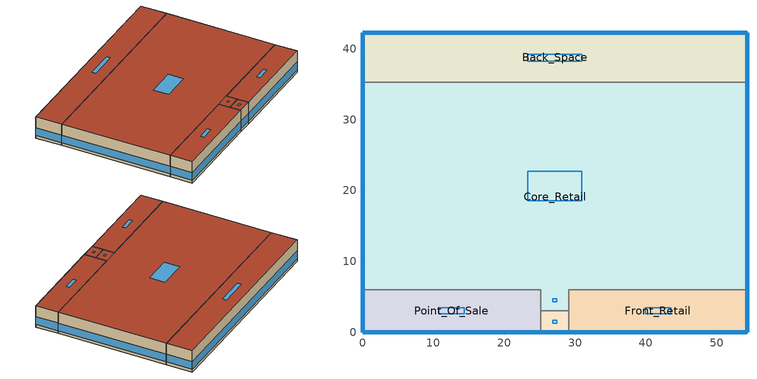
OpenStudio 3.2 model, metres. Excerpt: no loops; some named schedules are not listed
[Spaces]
Core_Retail
 floor ground: 54.27,35.27 54.27,6 29.14,6 29.14,3 25.14,3 25.14,6 0,6 0,35.27 z0
 wall outside: 54.27,6 54.27,35.27 / 0,35.27 0,6 z0:6.1
 wall to Back_Space: 54.27,35.27 0,35.27 z0:6.1
 wall to Front_Entry: 25.14,3 29.14,3 z0:6.1
 wall to Point_Of_Sale: 0,6 25.14,6 25.14,3 z0:6.1
 wall to Front_Retail: 29.14,3 29.14,6 54.27,6 z0:6.1
 window (BTAP-Ext-FixedWindow:U=0.173 SHGC=0.600): 54.27,6.03 54.27,35.24 / 0,35.24 0,6.03 z0.76:2.97
 roof outside: 29.14,3 29.14,6 25.14,6 25.14,3 z6.1; 54.27,6 54.27,35.27 0,35.27 0,6 z6.1
 skylight (BTAP-Ext-Skylights:U=0.241 SHGC=0.600): 27.42,4.29 27.42,4.71 26.85,4.71 26.85,4.29 z6.1; 30.97,18.57 30.97,22.7 23.3,22.7 23.3,18.57 z6.1
Back_Space
 floor ground: 54.27,42.27 54.27,35.27 0,35.27 0,42.27 z0
 wall outside: 54.27,35.27 54.27,42.27 0,42.27 0,35.27 z0:6.1
 window (BTAP-Ext-FixedWindow:U=0.173 SHGC=0.600): 54.27,35.3 54.27,42.24 / 0,42.24 0,35.3 z0.76:2.98; 54.24,42.27 0.03,42.27 z0.76:2.97
 roof outside: 54.27,35.27 54.27,42.27 0,42.27 0,35.27 z6.1
 skylight (BTAP-Ext-Skylights:U=0.241 SHGC=0.600): 30.97,38.28 30.97,39.26 23.3,39.26 23.3,38.28 z6.1
Front_Retail
 floor ground: 54.27,6 54.27,0 29.14,0 29.14,6 z0
 wall outside: 29.14,0 54.27,0 54.27,6 z0:6.1
 wall to Front_Entry: 29.14,3 29.14,0 z0:6.1
 window (BTAP-Ext-FixedWindow:U=0.173 SHGC=0.600): 54.27,0.03 54.27,5.97 z0.76:2.99; 29.16,0 54.24,0 z0.76:2.97
 roof outside: 54.27,0 54.27,6 29.14,6 29.14,0 z6.1
 skylight (BTAP-Ext-Skylights:U=0.241 SHGC=0.600): 43.48,2.58 43.48,3.42 39.93,3.42 39.93,2.58 z6.1
Point_Of_Sale
 floor ground: 25.14,6 25.14,0 0,0 0,6 z0
 wall outside: 0,6 0,0 25.14,0 z0:6.1
 wall to Front_Entry: 25.14,0 25.14,3 z0:6.1
 window (BTAP-Ext-FixedWindow:U=0.173 SHGC=0.600): 0.03,0 25.11,0 z0.76:2.97; 0,5.97 0,0.03 z0.76:2.99
 roof outside: 25.14,0 25.14,6 0,6 0,0 z6.1
 skylight (BTAP-Ext-Skylights:U=0.241 SHGC=0.600): 14.34,2.58 14.34,3.42 10.79,3.42 10.79,2.58 z6.1
Front_Entry
 floor ground: 29.14,3 29.14,0 25.14,0 25.14,3 z0
 wall outside: 25.14,0 29.14,0 z0:6.1
 window (BTAP-Ext-FixedWindow:U=0.173 SHGC=0.600): 25.16,0 29.11,0 z0.76:3
 roof outside: 29.14,0 29.14,3 25.14,3 25.14,0 z6.1
 skylight (BTAP-Ext-Skylights:U=0.241 SHGC=0.600): 27.42,1.29 27.42,1.71 26.85,1.71 26.85,1.29 z6.1
[Site]
Saint.John.AP_NB_CAN: Latitude {deg}=45.32; Longitude {deg}=-65.89; Time Zone {hr}=-4; Elevation {m}=108.8; Terrain=City
[Building]
RetailStandalone: North Axis {deg}=0; Default Construction Set=BTAP-Mass at hdd = 4570.0; Standards Number of Stories=1; Standards Number of Above Ground Stories=1; Standards Template=NECB2020; Standards Building Type=RetailStandalone
[Site:WaterMainsTemperature]
Calculation Method=Correlation; Annual Average Outdoor Air Temperature {C}=9.31667; Maximum Difference In Monthly Average Outdoor Air Temperatures {deltaC}=23.5
[Site:GroundTemperature:BuildingSurface]
19.527, 19.502, 19.536, 19.598, 20.002, 21.64, 22.225, 22.375, 21.449, 20.121, 19.802, 19.633
[SizingPeriod:DesignDay] Barometric Pressure {Pa}=100025; Sky Clearness=0; Rain Indicator=0; Snow Indicator=0; Day of Month=21; Daylight Saving Time Indicator=0; Humidity Indicating Type=Wetbulb; Dry-Bulb Temperature Range Modifier Type=DefaultMultipliers
Name | Maximum Dry-Bulb Temperature {C} | Daily Dry-Bulb Temperature Range {deltaC} | Humidity Indicating Conditions at Maximum Dry-Bulb | Wind Speed {m/s} | Wind Direction {deg} | Month | Day Type | Solar Model Indicator | ASHRAE Taub | ASHRAE Taud
Saint John AP Ann Clg .4% Condns DB=>MWB | 26.3 | 10.1 | 18.9 | 4.5 | 210 | 7 | SummerDesignDay | ASHRAETau | 0.431 | 2.276
Saint John AP Ann Htg 99.6% Condns DB | -22 | 0 | -22 | 3.4 | 0 | 1 | WinterDesignDay | ASHRAEClearSky
[Material:NoMass] Roughness=Smooth; Thermal Absorptance=0.9; Solar Absorptance=0.7
Name | Thermal Resistance {m2-K/W} | Visible Absorptance
Typical Carpet Pad; Typical Carpet Pad 1 | 0.21648 | 0.8
Typical Insulation 1 | 6.14979 | 0.7
Typical Insulation 2 | 3.89572 | 0.7
Typical Insulation 3 | 7.24636 | 0.7
Typical Carpet Pad 2 | 1.25503 | 0.8
Typical Carpet Pad 3; Typical Carpet Pad 4 | 3.45515 | 0.8
Typical Insulation 4 | 0.578017 | 0.7
Typical Insulation 5 | 0.578035 | 0.7
[Material]
Name | Roughness | Thickness {m} | Conductivity {W/m-K} | Density {kg/m3} | Specific Heat {J/kg-K} | Thermal Absorptance | Solar Absorptance | Visible Absorptance
G05 25mm wood | MediumSmooth | 0.0254 | 0.15 | 608 | 1630 | 0.9 | 0.5 | 0.5
100mm Normalweight concrete floor 1 | MediumSmooth | 0.1016 | 2.31 | 2322 | 832
G01 13mm gypsum board 1 | Smooth | 0.0127 | 0.16 | 800 | 1090 | 0.9 | 0.7 | 0.5
4 in. Normalweight Concrete Floor 1 | MediumRough | 0.1016 | 2.31 | 2322 | 832 | 0.9 | 0.7 | 0.7
1IN Stucco 1 | Smooth | 0.0253 | 0.6918 | 1858 | 837 | 0.9 | 0.7 | 0.92
8IN CONCRETE HW RefBldg 1 | Rough | 0.2032 | 1.311 | 2240 | 836.8 | 0.9 | 0.7 | 0.7
1/2IN Gypsum 1 | Smooth | 0.0127 | 0.16 | 784.9 | 830 | 0.9 | 0.4 | 0.4
Metal Roof Surface 1; F08 Metal surface 1 | Smooth | 0.0008 | 45.28 | 7824 | 500 | 0.9 | 0.7 | 0.7
6 in. Normalweight Concrete Floor 1; 6 in. Normalweight Concrete Floor 2; 6 in. Normalweight Concrete Floor 3 | MediumRough | 0.1524 | 2.31 | 2322 | 832 | 0.9 | 0.7 | 0.7
[Construction]
BTAP-Int-Partition; BTAP-Int-Door: G05 25mm wood
BTAP-Int-Floor: 100mm Normalweight concrete floor 1, Typical Carpet Pad
BTAP-Int-Wall: G01 13mm gypsum board 1, G01 13mm gypsum board 1
BTAP-Int-Ceiling: Typical Carpet Pad, 100mm Normalweight concrete floor 1
BTAP-Int-Window: SimpleGlazing
BTAP-Ext-Floor-Mass:U-0.156: Typical Insulation 1, 4 in. Normalweight Concrete Floor 1, Typical Carpet Pad 1
BTAP-Ext-Wall-Mass:U-0.24: 1IN Stucco 1, 8IN CONCRETE HW RefBldg 1, Typical Insulation 2, 1/2IN Gypsum 1
BTAP-Ext-Roof-Metal:U-0.138: Metal Roof Surface 1, Typical Insulation 3
BTAP-Grnd-Floor-Mass:U-0.757: 6 in. Normalweight Concrete Floor 1, Typical Carpet Pad 2
BTAP-Grnd-Wall-Mass:U-0.284: 6 in. Normalweight Concrete Floor 2, Typical Carpet Pad 3
BTAP-Grnd-Roof-Mass:U-0.284: 6 in. Normalweight Concrete Floor 3, Typical Carpet Pad 4
BTAP-Ext-FixedWindow:U=0.173 SHGC=0.600; BTAP-Ext-GlassDoors:U=0.173 SHGC=0.600: SimpleGlazing:U=0.173 SHGC=0.600
BTAP-Ext-Door:U-1.73: F08 Metal surface 1, Typical Insulation 4
BTAP-Ext-OverHeadDoor:U-1.73: Typical Insulation 5
BTAP-Ext-Skylights:U=0.241 SHGC=0.600; BTAP-Ext-DaylightDomes:U=0.241 SHGC=0.600; BTAP-Ext-DaylightDiffuser:U=0.241 SHGC=0.600: SimpleGlazing:U=0.241 SHGC=0.600
[DefaultConstructionSet]
BTAP-Mass at hdd = 4570.0: Default Exterior Surface Constructions=BTAP-Mass at hdd = 4570.0; Default Interior Surface Constructions=Default Surface Constructions 2; Default Ground Contact Surface Constructions=BTAP-Mass at hdd = 4570.0 1; Default Exterior SubSurface Constructions=BTAP-Mass at hdd = 4570.0; Default Interior SubSurface Constructions=Default Sub Surface Constructions 2; Interior Partition Construction=BTAP-Int-Partition
[DefaultSurfaceConstructions]
Name | Floor Construction | Wall Construction | Roof Ceiling Construction
Default Surface Constructions 2 | BTAP-Int-Floor | BTAP-Int-Wall | BTAP-Int-Ceiling
BTAP-Mass at hdd = 4570.0 | BTAP-Ext-Floor-Mass:U-0.156 | BTAP-Ext-Wall-Mass:U-0.24 | BTAP-Ext-Roof-Metal:U-0.138
BTAP-Mass at hdd = 4570.0 1 | BTAP-Grnd-Floor-Mass:U-0.757 | BTAP-Grnd-Wall-Mass:U-0.284 | BTAP-Grnd-Roof-Mass:U-0.284
[DefaultSubSurfaceConstructions]
Name | Fixed Window Construction | Operable Window Construction | Door Construction | Glass Door Construction | Overhead Door Construction | Skylight Construction | Tubular Daylight Dome Construction | Tubular Daylight Diffuser Construction
Default Sub Surface Constructions 2 | BTAP-Int-Window | BTAP-Int-Window | BTAP-Int-Door
BTAP-Mass at hdd = 4570.0 | BTAP-Ext-FixedWindow:U=0.173 SHGC=0.600 | BTAP-Ext-FixedWindow:U=0.173 SHGC=0.600 | BTAP-Ext-Door:U-1.73 | BTAP-Ext-GlassDoors:U=0.173 SHGC=0.600 | BTAP-Ext-OverHeadDoor:U-1.73 | BTAP-Ext-Skylights:U=0.241 SHGC=0.600 | BTAP-Ext-DaylightDomes:U=0.241 SHGC=0.600 | BTAP-Ext-DaylightDiffuser:U=0.241 SHGC=0.600
[WindowMaterial:SimpleGlazingSystem] Solar Heat Gain Coefficient=0.6; Visible Transmittance=0.21
Name | U-Factor {W/m2-K}
SimpleGlazing | 2.2
SimpleGlazing:U=0.173 SHGC=0.600 | 1.73
SimpleGlazing:U=0.241 SHGC=0.600 | 2.41
[Space] Building Story=Building Story 1; Part of Total Floor Area=Yes
Name | Space Type | Thermal Zone
Core_Retail | Space Function Sales area | ALL_ST=Sales area_FL=Building Story 1_SCH=C 2
Back_Space | Space Function Storage room < 5 m2-sch-A | ALL_ST=Storage room < 5 m2-sch-A_FL=Building Story 1_SCH=A
Front_Retail | Space Function Sales area | ALL_ST=Sales area_FL=Building Story 1_SCH=C 1
Point_Of_Sale | Space Function Sales area | ALL_ST=Sales area_FL=Building Story 1_SCH=C
Front_Entry | Space Function Lobby - elevator | ALL_ST=Lobby - elevator_FL=Building Story 1_SCH=C
[BuildingStory]
Building Story 1: Nominal Z Coordinate {m}=0
[SpaceType] Standards Building Type=Space Function
Name | Default Schedule Set | Design Specification Outdoor Air Object | Standards Space Type
Space Function Storage room < 5 m2-sch-A | Space Function Storage room < 5 m2-sch-A Schedule Set | Space Function Storage room < 5 m2-sch-A Ventilation | Storage room < 5 m2-sch-A
Space Function Sales area | Space Function Sales area Schedule Set | Space Function Sales area Ventilation | Sales area
Space Function Lobby - elevator | Space Function Lobby - elevator Schedule Set | Space Function Lobby - elevator Ventilation | Lobby - elevator
[People:Definition] Number of People Calculation Method=People/Area; Fraction Radiant=0.3
Name | People per Space Floor Area {person/m2}
Space Function Lobby - elevator People Definition | 0.100036
Space Function Sales area People Definition | 0.0333454
Space Function Storage room < 5 m2-sch-A People Definition | 0.0100036
[People] Work Efficiency Schedule=Work Efficiency Schedule; Clothing Insulation Schedule=Clothing Schedule; Air Velocity Schedule=Air Velocity Schedule; Multiplier=1
Name | People Definition | Space or SpaceType
Space Function Lobby - elevator People | Space Function Lobby - elevator People Definition | Space Function Lobby - elevator
Space Function Sales area People | Space Function Sales area People Definition | Space Function Sales area
Space Function Storage room < 5 m2-sch-A People | Space Function Storage room < 5 m2-sch-A People Definition | Space Function Storage room < 5 m2-sch-A
[Lights:Definition] Design Level Calculation Method=Watts/Area; Fraction Radiant=0.5; Fraction Visible=0.2
Name | Watts per Space Floor Area {W/m2}
Space Function Lobby - elevator Lights Definition | 7.00001
Space Function Sales area Lights Definition | 11.3
Space Function Storage room < 5 m2-sch-A Lights Definition | 5.50001
[Lights] Fraction Replaceable=1
Name | Lights Definition | Space or SpaceType
Space Function Lobby - elevator Lights | Space Function Lobby - elevator Lights Definition | Space Function Lobby - elevator
Space Function Sales area Lights | Space Function Sales area Lights Definition | Space Function Sales area
Space Function Storage room < 5 m2-sch-A Lights | Space Function Storage room < 5 m2-sch-A Lights Definition | Space Function Storage room < 5 m2-sch-A
[ElectricEquipment:Definition] Design Level Calculation Method=Watts/Area; Fraction Radiant=0.5
Name | Watts per Space Floor Area {W/m2}
Space Function Lobby - elevator Elec Equip Definition; Space Function Storage room < 5 m2-sch-A Elec Equip Definition | 1.00036
Space Function Sales area Elec Equip Definition | 2.50091
[ElectricEquipment]
Name | Electric Equipment Definition | Space or SpaceType
Space Function Lobby - elevator Elec Equip | Space Function Lobby - elevator Elec Equip Definition | Space Function Lobby - elevator
Space Function Sales area Elec Equip | Space Function Sales area Elec Equip Definition | Space Function Sales area
Space Function Storage room < 5 m2-sch-A Elec Equip | Space Function Storage room < 5 m2-sch-A Elec Equip Definition | Space Function Storage room < 5 m2-sch-A
[DesignSpecification:OutdoorAir] Outdoor Air Method=Sum
Name | Outdoor Air Flow per Person {m3/s-person} | Outdoor Air Flow per Floor Area {m3/s-m2}
Space Function Lobby - elevator Ventilation | 0.0380862 | 0.0003048
Space Function Sales area Ventilation | 0.0171388 | 0.0006096
Space Function Storage room < 5 m2-sch-A Ventilation | 0.00507815 | 0.0003048
[DefaultScheduleSet] People Activity Level Schedule=NECB-Activity; Infiltration Schedule=Always On
Name | Number of People Schedule | Lighting Schedule | Electric Equipment Schedule
Space Function Lobby - elevator Schedule Set | NECB-C-Occupancy | NECB-C-Lighting | NECB-C-Electric-Equipment
Space Function Sales area Schedule Set | NECB-C-Occupancy | NECB-C-Occupancy-NECB-C-Lighting-0.0-0.0-0.67-Light Ruleset | NECB-C-Electric-Equipment
Space Function Storage room < 5 m2-sch-A Schedule Set | NECB-A-Occupancy | NECB-A-Lighting | NECB-A-Electric-Equipment
[ThermostatSetpoint:DualSetpoint]
Name | Heating Setpoint Temperature Schedule | Cooling Setpoint Temperature Schedule
Space Function Sales area Thermostat 7; Space Function Sales area Thermostat 8; Space Function Sales area Thermostat 9; Space Function Lobby - elevator Thermostat 3 | NECB-C-Thermostat Setpoint-Heating | NECB-C-Thermostat Setpoint-Cooling
Space Function Storage room < 5 m2-sch-A Thermostat 3 | NECB-A-Thermostat Setpoint-Heating | NECB-A-Thermostat Setpoint-Cooling
[SpaceInfiltration:DesignFlowRate] Schedule=Always On Discrete; Design Flow Rate Calculation Method=Flow/ExteriorArea; Flow per Exterior Surface Area {m3/s-m2}=0.00049066; Constant Term Coefficient=0; Temperature Term Coefficient=0; Velocity Term Coefficient=0.224; Velocity Squared Term Coefficient=0
Name | Space or SpaceType
Back_Space Infiltration | Back_Space
Core_Retail Infiltration | Core_Retail
Front_Entry Infiltration | Front_Entry
Front_Retail Infiltration | Front_Retail
Point_Of_Sale Infiltration | Point_Of_Sale
[ThermalZone] Use Ideal Air Loads=No
Name | Thermostat
ALL_ST=Sales area_FL=Building Story 1_SCH=C | Space Function Sales area Thermostat 7
ALL_ST=Sales area_FL=Building Story 1_SCH=C 1 | Space Function Sales area Thermostat 8
ALL_ST=Sales area_FL=Building Story 1_SCH=C 2 | Space Function Sales area Thermostat 9
ALL_ST=Lobby - elevator_FL=Building Story 1_SCH=C | Space Function Lobby - elevator Thermostat 3
ALL_ST=Storage room < 5 m2-sch-A_FL=Building Story 1_SCH=A | Space Function Storage room < 5 m2-sch-A Thermostat 3
[AvailabilityManager:NightCycle] Applicability Schedule=Always On Discrete; Control Type=CycleOnAny; Thermostat Tolerance {deltaC}=1; Cycling Run Time {s}=3600
Availability Manager Night Cycle 1; Availability Manager Night Cycle 2; Availability Manager Night Cycle 3; Availability Manager Night Cycle 4; Availability Manager Night Cycle 5
[HeatExchanger:AirToAir:SensibleAndLatent] Availability Schedule=Always On Discrete; Nominal Supply Air Flow Rate {m3/s}=autosize; Sensible Effectiveness at 100% Heating Air Flow=0.5; Latent Effectiveness at 100% Heating Air Flow=0.5; Sensible Effectiveness at 75% Heating Air Flow=0.5; Latent Effectiveness at 75% Heating Air Flow=0.5; Sensible Effectiveness at 100% Cooling Air Flow=0.5; Latent Effectiveness at 100% Cooling Air Flow=0.5; Sensible Effectiveness at 75% Cooling Air Flow=0.5; Latent Effectiveness at 75% Cooling Air Flow=0.5; Supply Air Outlet Temperature Control=Yes; Heat Exchanger Type=Rotary; Frost Control Type=ExhaustOnly; Threshold Temperature {C}=-23.3; Initial Defrost Time Fraction=0.167; Rate of Defrost Time Fraction Increase {1/K}=1.44; Economizer Lockout=Yes
Name | Nominal Electric Power {W}
sys_3|mixed|shr>none|sc>dx|sh>c-g|ssf>cv|zh>b-hw|zc>none|srf>none| ERV; sys_3|mixed|shr>none|sc>dx|sh>c-g|ssf>cv|zh>b-hw|zc>none|srf>none| 1 ERV | 177.802
sys_3|mixed|shr>none|sc>dx|sh>c-g|ssf>cv|zh>b-hw|zc>none|srf>none| 2 ERV | 1406.31
sys_3|mixed|shr>none|sc>dx|sh>c-g|ssf>cv|zh>b-hw|zc>none|srf>none| 3 ERV | 85.4284
sys_4|mixed|shr>none|sc>dx|sh>c-g|ssf>cv|zh>b-hw|zc>none|srf>none| ERV | 146.926
[SetpointManager:OutdoorAirPretreat] Minimum Setpoint Temperature {C}=-99; Maximum Setpoint Temperature {C}=99; Minimum Setpoint Humidity Ratio {kgWater/kgDryAir}=1e-05; Maximum Setpoint Humidity Ratio {kgWater/kgDryAir}=1
Setpoint Manager Outdoor Air Pretreat 1; Setpoint Manager Outdoor Air Pretreat 2; Setpoint Manager Outdoor Air Pretreat 3; Setpoint Manager Outdoor Air Pretreat 4; Setpoint Manager Outdoor Air Pretreat 5
[EnergyManagementSystem:Sensor]
OAT: Output Variable or Output Meter Index Key=Environment; Output Variable or Output Meter=Site Outdoor Air Drybulb Temperature
[EnergyManagementSystem:Actuator] Actuated Component Type=Schedule:Year; Actuated Component Control Type=Schedule Value
Name | Actuated Component
sys3mixedshrnonescdxshcgssfcvzhbhwzcnonesrfnone2HtgSch0 | NECB-C-Thermostat Setpoint-Heating
sys3mixedshrnonescdxshcgssfcvzhbhwzcnonesrfnone2ClgSch0 | NECB-C-Thermostat Setpoint-Cooling
[EnergyManagementSystem:Program]
sys3mixedshrnonescdxshcgssfcvzhbhwzcnonesrfnone2OptimumStartProg0: IF DaylightSavings==0 && DayOfWeek>1 && Hour==5 && OAT<23.9 && OAT>1.7; SET sys3mixedshrnonescdxshcgssfcvzhbhwzcnonesrfnone2ClgSch0 = 29.4; SET sys3mixedshrnonescdxshcgssfcvzhbhwzcnonesrfnone2HtgSch0 = 15.6; ELSEIF DaylightSavings==0 && DayOfWeek==1 && Hour==7 && OAT<23.9 && OAT>1.7; SET sys3mixedshrnonescdxshcgssfcvzhbhwzcnonesrfnone2ClgSch0 = 29.4; SET sys3mixedshrnonescdxshcgssfcvzhbhwzcnonesrfnone2HtgSch0 = 15.6; ELSEIF DaylightSavings==1 && DayOfWeek>1 && Hour==4 && OAT<23.9 && OAT>1.7; SET sys3mixedshrnonescdxshcgssfcvzhbhwzcnonesrfnone2ClgSch0 = 29.4; SET sys3mixedshrnonescdxshcgssfcvzhbhwzcnonesrfnone2HtgSch0 = 15.6; ELSEIF DaylightSavings==1 && DayOfWeek==1 && Hour==6 && OAT<23.9 && OAT>1.7; SET sys3mixedshrnonescdxshcgssfcvzhbhwzcnonesrfnone2ClgSch0 = 29.4; SET sys3mixedshrnonescdxshcgssfcvzhbhwzcnonesrfnone2HtgSch0 = 15.6; ELSE; SET sys3mixedshrnonescdxshcgssfcvzhbhwzcnonesrfnone2ClgSch0 = NULL; SET sys3mixedshrnonescdxshcgssfcvzhbhwzcnonesrfnone2HtgSch0 = NULL; ENDIF
[EnergyManagementSystem:ProgramCallingManager]
sys3mixedshrnonescdxshcgssfcvzhbhwzcnonesrfnone2OptimumStartCallingManager0: BeginTimestepBeforePredictor; sys3mixedshrnonescdxshcgssfcvzhbhwzcnonesrfnone2OptimumStartProg0
[Schedule:Ruleset]
Clothing Schedule: Default Day Schedule=Clothing Schedule Default Winter Clothes
Air Velocity Schedule: Default Day Schedule=Air Velocity Schedule Default
Work Efficiency Schedule: Default Day Schedule=Work Efficiency Schedule Default
NECB-C-Occupancy: Default Day Schedule=NECB-C-Occupancy Default
NECB-Activity: Default Day Schedule=NECB-Activity Default; Summer Design Day Schedule=NECB-Activity Summer Design Day; Winter Design Day Schedule=NECB-Activity Winter Design Day
NECB-C-Lighting: Default Day Schedule=NECB-C-Lighting Default
NECB-C-Electric-Equipment: Default Day Schedule=NECB-C-Electric-Equipment Default
Always On: Default Day Schedule=Always On Default
NECB-C-Thermostat Setpoint-Heating: Default Day Schedule=NECB-C-Thermostat Setpoint-Heating Default
NECB-C-Thermostat Setpoint-Cooling: Default Day Schedule=NECB-C-Thermostat Setpoint-Cooling Default
NECB-C-Occupancy-NECB-C-Lighting-0.0-0.0-0.67-Light Ruleset: Default Day Schedule=NECB-C-Occupancy-NECB-C-Lighting-0.0-0.0-0.67-Light Default
NECB-A-Occupancy: Default Day Schedule=NECB-A-Occupancy Default
NECB-A-Lighting: Default Day Schedule=NECB-A-Lighting Default
NECB-A-Electric-Equipment: Default Day Schedule=NECB-A-Electric-Equipment Default
NECB-A-Thermostat Setpoint-Heating: Default Day Schedule=NECB-A-Thermostat Setpoint-Heating Default
NECB-A-Thermostat Setpoint-Cooling: Default Day Schedule=NECB-A-Thermostat Setpoint-Cooling Default
[Schedule:Day]
Clothing Schedule Default Winter Clothes; Always On Default: 24, 0, 1
Work Efficiency Schedule Default: 24, 0, 0
NECB-C-Occupancy Default: 8, 0, 0, 9, 0, 0.1, 10, 0, 0.2, 12, 0, 0.5, 16, 0, 0.7, 17, 0, 0.8, 18, 0, 0.7, 19, 0, 0.5, 21, 0, 0.3, 24, 0, 0
NECB-Activity Default; NECB-Activity Winter Design Day; NECB-Activity Summer Design Day: 24, 0, 130
NECB-C-Electric-Equipment Default; NECB-C-Occupancy-NECB-C-Lighting-0.0-0.0-0.67-Light Default: 8, 0, 0.05, 9, 0, 0.5, 19, 0, 0.9, 20, 0, 0.6, 21, 0, 0.5, 24, 0, 0.05
NECB-C-Thermostat Setpoint-Heating Default: 7, 0, 18, 8, 0, 20, 21, 0, 22, 24, 0, 18
NECB-C-Thermostat Setpoint-Cooling Default: 7, 0, 35, 21, 0, 24, 24, 0, 35
NECB-A-Thermostat Setpoint-Heating Default: 6, 0, 18, 7, 0, 20, 21, 0, 22, 24, 0, 18
NECB-A-Thermostat Setpoint-Cooling Default: 6, 0, 35, 21, 0, 24, 24, 0, 35
[Schedule:Rule] Date Specification Type=DateRange; Start Day=1
Name | Schedule Ruleset | Rule Order | Day Schedule | Start Month | End Month | End Day | Apply Monday | Apply Tuesday | Apply Wednesday | Apply Thursday | Apply Friday | Apply Saturday | Apply Sunday
Schedule Rule 1 | Clothing Schedule | 0 | Clothing Schedule Summer Clothes | 5 | 9 | 30
Schedule Rule 2 | NECB-C-Occupancy | 2 | NECB-C-Occupancy Default|Wkdy Day | 1 | 12 | 31 | Yes | Yes | Yes | Yes | Yes
Schedule Rule 3 | NECB-C-Occupancy | 1 | NECB-C-Occupancy Sat Day | 1 | 12 | 31 |  |  |  |  |  | Yes
Schedule Rule 4 | NECB-C-Occupancy | 0 | NECB-C-Occupancy Sun|Hol Day | 1 | 12 | 31 |  |  |  |  |  |  | Yes
Schedule Rule 8 | NECB-C-Electric-Equipment | 2 | NECB-C-Electric-Equipment Default|Wkdy Day | 1 | 12 | 31 | Yes | Yes | Yes | Yes | Yes
Schedule Rule 9 | NECB-C-Electric-Equipment | 1 | NECB-C-Electric-Equipment Sat Day | 1 | 12 | 31 |  |  |  |  |  | Yes
Schedule Rule 10 | NECB-C-Electric-Equipment | 0 | NECB-C-Electric-Equipment Sun|Hol Day | 1 | 12 | 31 |  |  |  |  |  |  | Yes
Schedule Rule 11 | NECB-C-Thermostat Setpoint-Heating | 2 | NECB-C-Thermostat Setpoint-Heating Default|Wkdy Day | 1 | 12 | 31 | Yes | Yes | Yes | Yes | Yes
Schedule Rule 12 | NECB-C-Thermostat Setpoint-Heating | 1 | NECB-C-Thermostat Setpoint-Heating Sat Day | 1 | 12 | 31 |  |  |  |  |  | Yes
Schedule Rule 13 | NECB-C-Thermostat Setpoint-Heating | 0 | NECB-C-Thermostat Setpoint-Heating Sun|Hol Day | 1 | 12 | 31 |  |  |  |  |  |  | Yes
Schedule Rule 14 | NECB-C-Thermostat Setpoint-Cooling | 2 | NECB-C-Thermostat Setpoint-Cooling Default|Wkdy Day | 1 | 12 | 31 | Yes | Yes | Yes | Yes | Yes
Schedule Rule 15 | NECB-C-Thermostat Setpoint-Cooling | 1 | NECB-C-Thermostat Setpoint-Cooling Sat Day | 1 | 12 | 31 |  |  |  |  |  | Yes
Schedule Rule 16 | NECB-C-Thermostat Setpoint-Cooling | 0 | NECB-C-Thermostat Setpoint-Cooling Sun|Hol Day | 1 | 12 | 31 |  |  |  |  |  |  | Yes
Schedule Rule 17 | NECB-C-Occupancy-NECB-C-Lighting-0.0-0.0-0.67-Light Ruleset | 2 | NECB-C-Occupancy-NECB-C-Lighting-0.0-0.0-0.67-Default|Wkdy-Light Day | 1 | 12 | 31 | Yes | Yes | Yes | Yes | Yes
Schedule Rule 18 | NECB-C-Occupancy-NECB-C-Lighting-0.0-0.0-0.67-Light Ruleset | 1 | NECB-C-Occupancy-NECB-C-Lighting-0.0-0.0-0.67-Sat-Light Day | 1 | 12 | 31 |  |  |  |  |  | Yes
Schedule Rule 19 | NECB-C-Occupancy-NECB-C-Lighting-0.0-0.0-0.67-Light Ruleset | 0 | NECB-C-Occupancy-NECB-C-Lighting-0.0-0.0-0.67-Sun|Hol-Light Day | 1 | 12 | 31 |  |  |  |  |  |  | Yes
Schedule Rule 29 | NECB-A-Thermostat Setpoint-Heating | 2 | NECB-A-Thermostat Setpoint-Heating Default|Wkdy Day | 1 | 12 | 31 | Yes | Yes | Yes | Yes | Yes
Schedule Rule 30 | NECB-A-Thermostat Setpoint-Heating | 1 | NECB-A-Thermostat Setpoint-Heating Sat Day | 1 | 12 | 31 |  |  |  |  |  | Yes
Schedule Rule 31 | NECB-A-Thermostat Setpoint-Heating | 0 | NECB-A-Thermostat Setpoint-Heating Sun|Hol Day | 1 | 12 | 31 |  |  |  |  |  |  | Yes
Schedule Rule 32 | NECB-A-Thermostat Setpoint-Cooling | 2 | NECB-A-Thermostat Setpoint-Cooling Default|Wkdy Day | 1 | 12 | 31 | Yes | Yes | Yes | Yes | Yes
Schedule Rule 33 | NECB-A-Thermostat Setpoint-Cooling | 1 | NECB-A-Thermostat Setpoint-Cooling Sat Day | 1 | 12 | 31 |  |  |  |  |  | Yes
Schedule Rule 34 | NECB-A-Thermostat Setpoint-Cooling | 0 | NECB-A-Thermostat Setpoint-Cooling Sun|Hol Day | 1 | 12 | 31 |  |  |  |  |  |  | Yes
[Schedule:Constant]
Always On Discrete: Value=1
